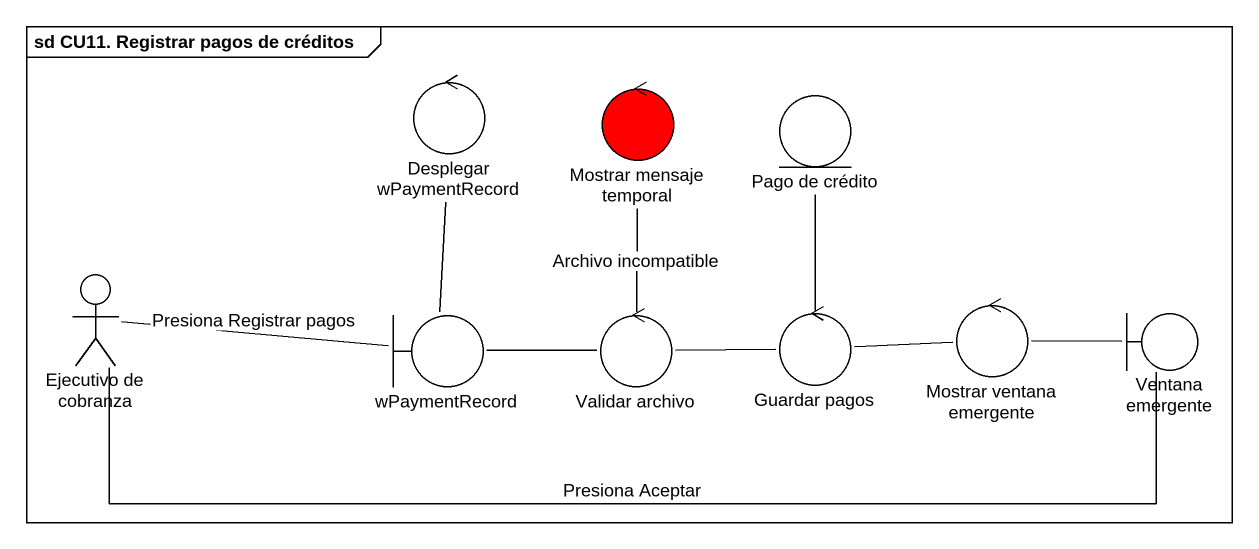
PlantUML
@startuml
mainframe sd CU11. Registrar pagos de créditos
control "Desplegar wPaymentRecord" as Desplegar_wPaymentRecord
control "Mostrar mensaje temporal" as Mostrar_mensaje_temporal #FF0000
entity "Pago de crédito" as Pago_de_crédito
actor "Ejecutivo de cobranza" as Ejecutivo_de_cobranza
boundary wPaymentRecord
control "Validar archivo" as Validar_archivo
control "Guardar pagos" as Guardar_pagos
control "Mostrar ventana emergente" as Mostrar_ventana_emergente
boundary "Ventana emergente" as Ventana_emergente
Desplegar_wPaymentRecord -- wPaymentRecord
Mostrar_mensaje_temporal -- Validar_archivo : Archivo incompatible
Pago_de_crédito -- Guardar_pagos
wPaymentRecord -left- Ejecutivo_de_cobranza : Presiona Registrar pagos
wPaymentRecord -right- Validar_archivo
Validar_archivo -right- Guardar_pagos
Guardar_pagos -right- Mostrar_ventana_emergente
Mostrar_ventana_emergente -right- Ventana_emergente
Ventana_emergente -left- Ejecutivo_de_cobranza : Presiona Aceptar
@enduml
